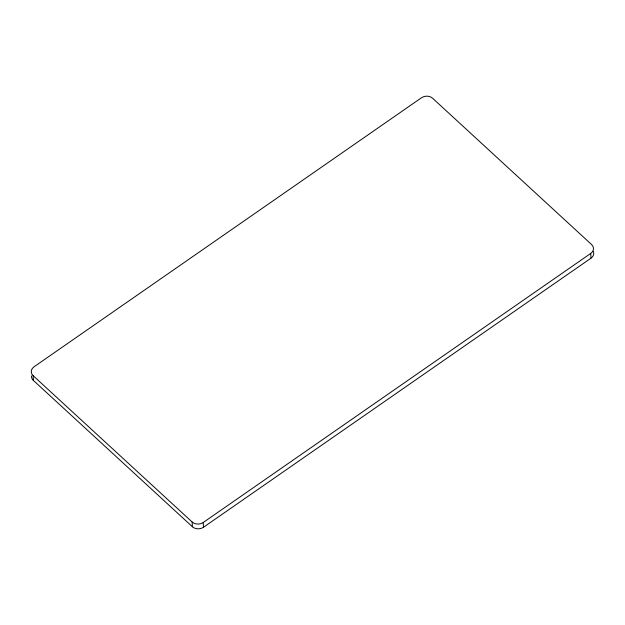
<?xml version="1.0" encoding="UTF-8"?>
<svg xmlns="http://www.w3.org/2000/svg" width="625" height="625" viewBox="0 0 625 625"><rect width="100%" height="100%" fill="white"/><g stroke="black" fill="none" stroke-linecap="round" stroke-linejoin="round"><path stroke-width="0.94" d="M33.102 375.641L192.148 522.008A7.859 6.25 -3.1 0 0 203.219 522.516L590.727 253.43A7.859 6.25 -3.1 0 0 591.641 244.602L432.594 98.242A7.859 6.25 -3.1 0 0 421.523 97.727L34.016 366.812A7.859 6.25 -3.1 0 0 33.102 375.641L33.359 380.398L192.406 526.758A7.859 6.25 -3.1 0 0 203.477 527.273L590.984 258.188A7.859 6.25 -3.1 0 0 593.383 251.461M590.727 253.43L590.984 258.188M203.219 522.516L203.477 527.273M192.148 522.008L192.406 526.758M33.359 380.398A7.859 6.25 -3.1 0 1 31.523 375.875"/></g></svg>
